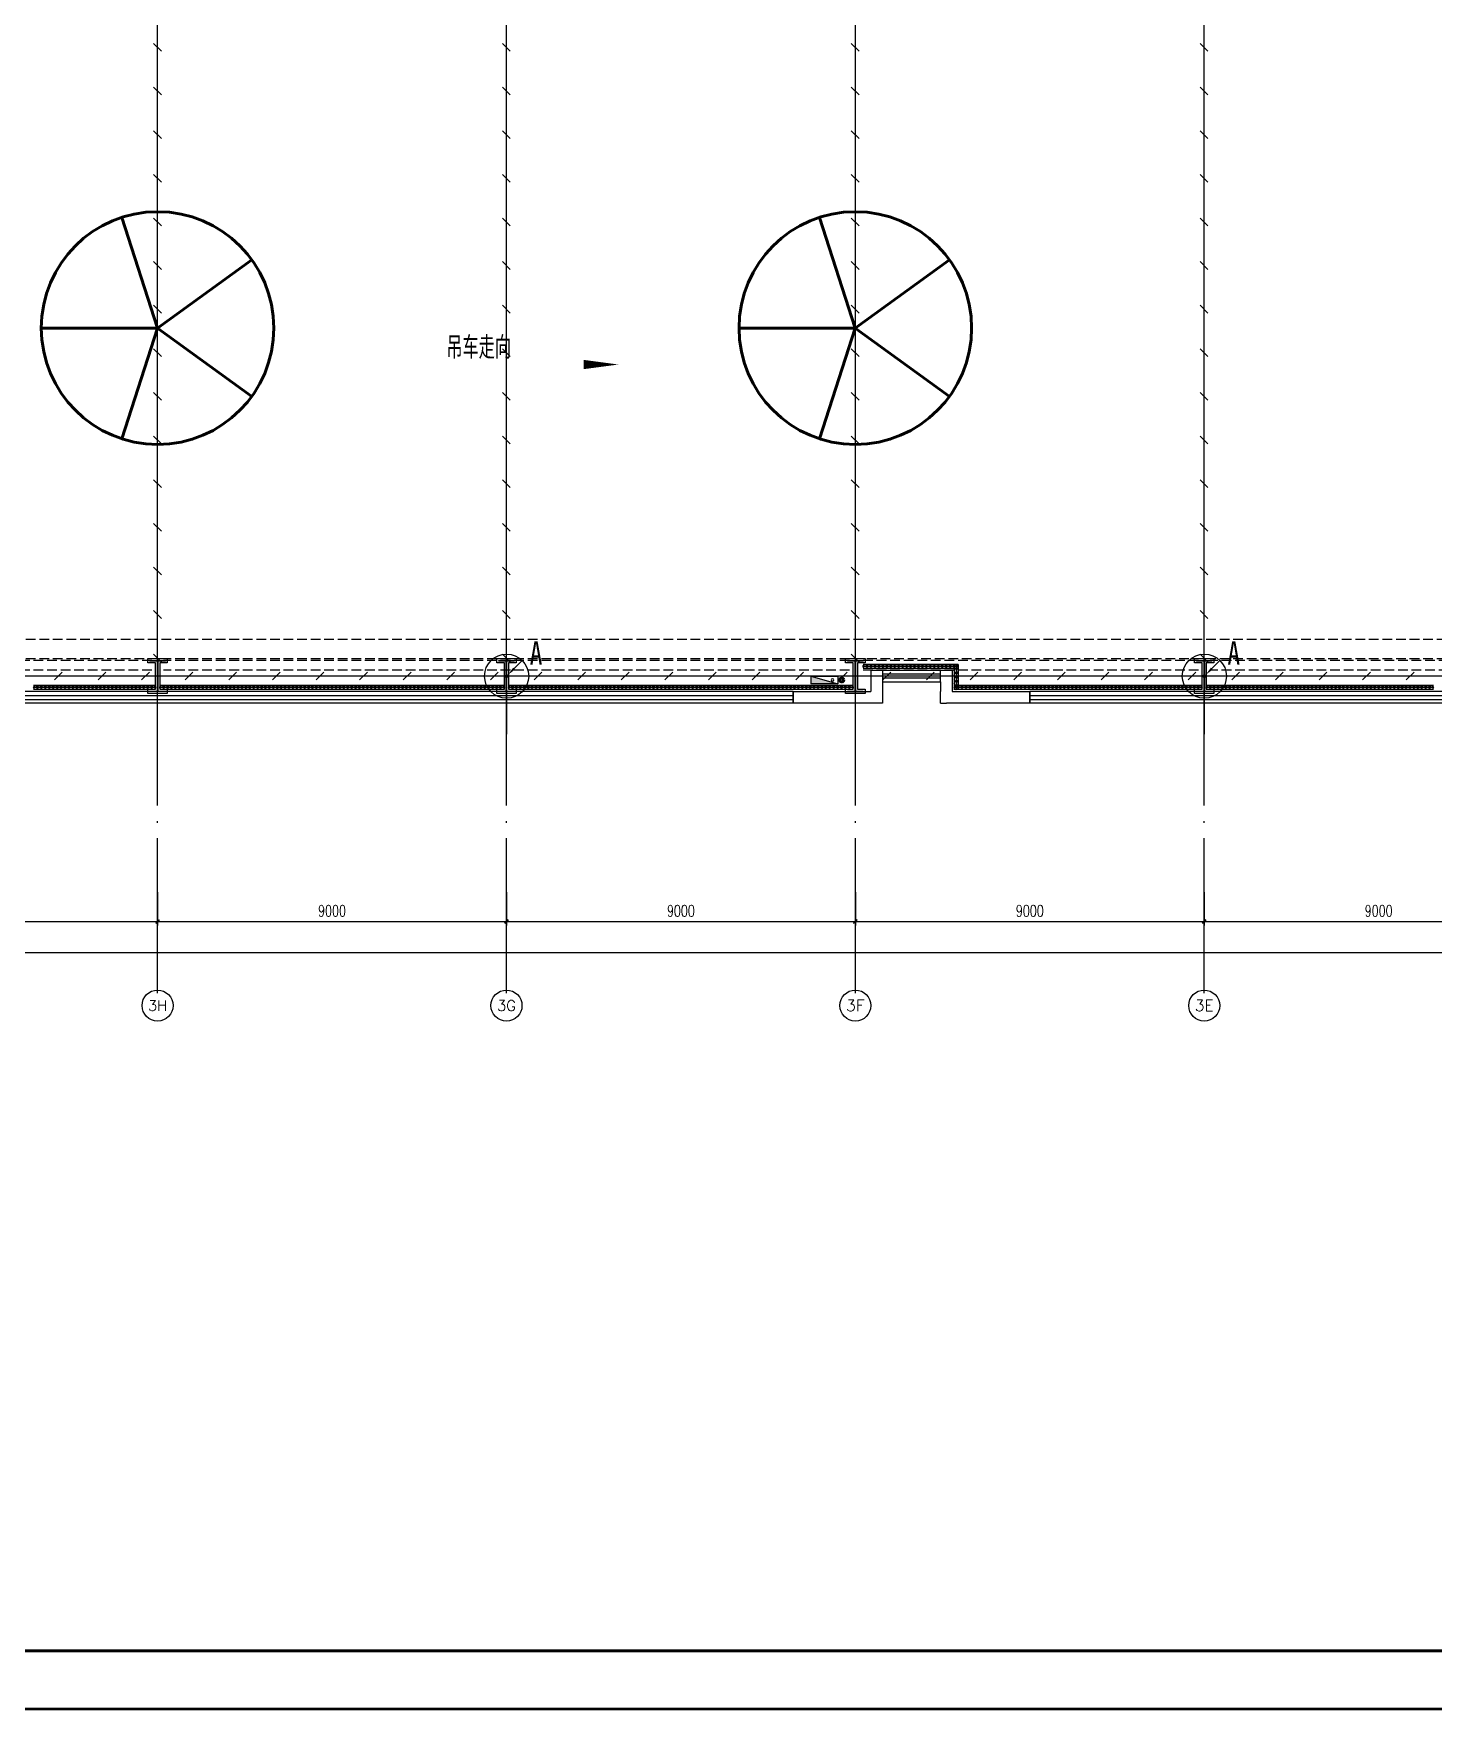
# Model space of a CAD drawing. Extents: x -1396510 to 1250330, y -1892470 to 1623980.
# Drawn here: x -195055 to -158940, y -1673098 to -1629854 of the extents above; entities that cross this region are included whole.
import ezdxf
from ezdxf.enums import TextEntityAlignment as Align

# ---------------------------------------------------------------- set-up
doc = ezdxf.new("R2010")
doc.units = 0
doc.header["$LTSCALE"] = 1000
doc.header["$MEASUREMENT"] = 0
for name, pattern in [('CENTER2', [1.125, 0.75, -0.125, 0.125, -0.125]), ('DASH', [0.35, 0.25, -0.1]), ('DOTE', [2.42, 2, -0.2, 0.02, -0.2])]:
    doc.linetypes.add(name, pattern=pattern)
doc.layers.get('Defpoints').update_dxf_attribs({"color": 210})
for name, color, linetype in [('0-cxFrame', 155, 'Continuous'), ('A-AXIS-D', 1, 'Continuous'), ('A-AXIS-DOTE', 14, 'DOTE'), ('A-HATCH-2', 251, 'Continuous'), ('A-HRAIL', 173, 'Continuous'), ('A-LIN-V', 9, 'Continuous'), ('A-SFCE', 30, 'Continuous'), ('A-WINDOW', 140, 'Continuous'), ('AS-COLN', 6, 'Continuous'), ('AS-WALL', 40, 'Continuous'), ('LWIRE', 4, 'Continuous'), ('SB_ZF消火栓', 10, 'Continuous'), ('SB_ZF消火栓M', 10, 'Continuous'), ('SHTLN', 4, 'Continuous'), ('TEL_TEXT', 7, 'Continuous'), ('WIRE-接地', 4, 'Continuous'), ('WIRE-照明', 1, 'Continuous'), ('建-窗', 4, 'Continuous'), ('建-箭头', 3, 'Continuous')]:
    doc.layers.add(name, color=color, linetype=linetype)
doc.layers.add('0-cxText', color=131, linetype='Continuous', lineweight=25)
doc.layers.add('LG-ZF消防', color=1, linetype='Continuous', lineweight=60)
doc.layers.add('A-云线2', color=3, linetype='Continuous', plot=False)
doc.styles.add('-宋体', font='', dxfattribs={"width": 0.8})
doc.styles.add('_TCH_AXIS', font='COMPLEX', dxfattribs={"bigfont": 'GBCBIG'})
doc.styles.add('_TCH_DIM_T3', font='SIMPLEX', dxfattribs={"width": 0.705882, "bigfont": 'GBCBIG'})
doc.styles.add('A-STANDARD', font='SIMPLEX', dxfattribs={"bigfont": 'GBCBIG'})
doc.styles.add('cx_tuming', font='simhei.ttf')
doc.styles.add('cx_tuqian1', font='')
doc.styles.get("Standard").update_dxf_attribs({"font": 'gbenor.shx', "bigfont": 'gbcbig.shx'})
doc.styles.add('黑体', font='simhei.ttf', dxfattribs={"height": 12})
doc.styles.get('-宋体').set_extended_font_data('SimSun')
doc.styles.get('cx_tuqian1').set_extended_font_data('SimSun')
doc.dimstyles.new('_TCH_ARCH&&100', dxfattribs={"dimtxt": 297.5, "dimasz": 100, "dimexe": 100, "dimexo": 100, "dimgap": 126.25, "dimtad": 1, "dimdec": 0, "dimzin": 0, "dimdsep": 46, "dimtxsty": '_TCH_DIM_T3', "dimblk": 'ARCHTICK', "dimcen": 0.09, "dimclrt": 7, "dimazin": 2, "dimtfac": 1, "dimtdec": 0, "dimtix": 1, "dimtmove": 2, "dimatfit": 3, "dimfxl": 0, "dimtolj": 1, "dimtzin": 0, "dimarcsym": 0})

# ---------------------------------------------------------------- blocks, each defined once
blk = doc.blocks.new('WINDOW2DLIB$DYNSTYLE$00000005')
at = {"color": 0}
for points in [[(-0.5, 0.5), (-0.5, -0.5)], [(-0.5, 0.5), (0.5, 0.5)], [(0.5, -0.5), (0.5, 0.5)], [(0.5, 0.1667), (-0.5, 0.1667)], [(0.5, -0.1667), (-0.5, -0.1667)], [(-0.5, -0.5), (0.5, -0.5)]]:
    blk.add_lwpolyline(points, dxfattribs=at)
blk = doc.blocks.new('42343243')
at = {"layer": 'AS-WALL'}
for p, q in [((-173154, 1223170), (-175454, 1223170)), ((-175454, 1223170), (-175454, 1222870)), ((-173154, 1222620), (-173154, 1223170)), ((-171654, 1223170), (-171504, 1223170)), ((-171654, 1223170), (-171654, 1222870)), ((-169354, 1223170), (-171504, 1223170)), ((-169354, 1222870), (-169354, 1223170)), ((-175454, 1222870), (-173454, 1222870)), ((-173454, 1222320), (-173454, 1222870)), ((-173154, 1222320), (-173154, 1222620)), ((-171654, 1222870), (-171654, 1222870)), ((-171654, 1222620), (-171654, 1222870)), ((-171654, 1222620), (-171654, 1222320)), ((-171354, 1222320), (-171354, 1222870)), ((-171354, 1222870), (-169354, 1222870)), ((-173454, 1222320), (-173154, 1222320)), ((-171654, 1222320), (-171354, 1222320))]:
    blk.add_line(p, q, dxfattribs=at)
at = {"layer": '建-窗', "zscale": 300}
for p, xscale, yscale, rotation in [((-185904, 1223020), -20900, -300, 359.9999999994913), ((-162754, 1223020), -13200, -300, 359.9999999996728), ((-172404, 1222470), -1500, 300, 179.9999999999555)]:
    blk.add_blockref('WINDOW2DLIB$DYNSTYLE$00000005', p, dxfattribs=dict(at, xscale=xscale, yscale=yscale, rotation=rotation))
blk = doc.blocks.new('4324324')
at = {"layer": 'A-HATCH-2', "color": 8, "linetype": 'DASH'}
for p, q in [((-312854, 549870), (-138054, 549870)), ((-312854, 549370), (-138054, 549370))]:
    blk.add_line(p, q, dxfattribs=at)
blk = doc.blocks.new('w4324324')
at = {"layer": 'A-HATCH-2', "color": 0, "lineweight": 60}
for q in [(-1694760, 686605), (-1697614, 684532), (-1691907, 684532), (-1696524, 681178), (-1692997, 681178)]:
    blk.add_line((-1694760, 683605), q, dxfattribs=at)
blk.add_circle((-1694760, 683605), 3000, dxfattribs=at)
blk = doc.blocks.new('342343')
at = {"layer": 'A-LIN-V', "color": 8}
for p in [(1030710, -8444), (1030710, -26444)]:
    blk.add_blockref('w4324324', p, dxfattribs=at)
blk = doc.blocks.new('w42343243')
at = {"layer": 'A-HATCH-2', "color": 8}
blk.add_lwpolyline([(-165104, 621070), (-164604, 621070), (-164604, 620958), (-164800, 620958), (-164800, 620282), (-164604, 620282), (-164604, 620170), (-165104, 620170), (-165104, 620282), (-164908, 620282), (-164908, 620958), (-165104, 620958)], close=True, dxfattribs=at)
at = {"layer": 'AS-COLN', "color": 3}
blk.add_lwpolyline([(-165054, 621020), (-164654, 621020), (-164654, 621008), (-164850, 621008), (-164850, 620232), (-164654, 620232), (-164654, 620220), (-165054, 620220), (-165054, 620232), (-164858, 620232), (-164858, 621008), (-165054, 621008)], close=True, dxfattribs=at)
blk = doc.blocks.new('42343')
at = {"layer": 'A-WINDOW'}
for p in [(-27000, -71700), (-18000, -71700), (-9000, -71700), (0, -71700)]:
    blk.add_blockref('w42343243', p, dxfattribs=at)
blk = doc.blocks.new('A$C5D961328')
at = {"layer": 'SB_ZF消火栓'}
blk.add_hatch(color=256, dxfattribs=at).paths.add_polyline_path([(0, 40), (700, 40), (700, 240)])
for p, q in [((700, 240), (0, 240)), ((0, 240), (0, 40)), ((700, 240), (0, 40)), ((0, 40), (700, 40)), ((700, 240), (700, 40))]:
    blk.add_line(p, q, dxfattribs=at)
at = {"layer": 'SB_ZF消火栓', "color": 1}
blk.add_circle((140, 140), 32.5, dxfattribs=at)
blk = doc.blocks.new('we42342343234')
at = {"layer": 'LG-ZF消防'}
blk.add_circle((-174204, 548820), 50, dxfattribs=at)
at = {"layer": 'SB_ZF消火栓M', "xscale": -1}
blk.add_blockref('A$C5D961328', (-174304, 548680), dxfattribs=at)
blk = doc.blocks.new('_ArchTick')
at = {"color": 0, "linetype": 'ByBlock', "const_width": 0.4}
blk.add_lwpolyline([(-0.5, -0.5), (0.5, 0.5)], dxfattribs=at)
blk = doc.blocks.new('*D5812')
at = {"layer": 'A-AXIS-D', "color": 0, "lineweight": -2, "transparency": 16777216}
for p, q in [((112000, -77370), (112000, -78228)), ((121000, -77370), (121000, -78228)), ((112000, -78128), (121000, -78128))]:
    blk.add_line(p, q, dxfattribs=at)
at = {"layer": 'Defpoints', "color": 0, "transparency": 16777216}
for p in [(112000, -77270), (121000, -77270), (121000, -78128)]:
    blk.add_point(p, dxfattribs=at)
at = {"layer": 'A-AXIS-D', "color": 0, "lineweight": -2, "transparency": 16777216, "xscale": 100, "yscale": 100, "zscale": 100, "rotation": 180}
blk.add_blockref('_ArchTick', (112000, -78128), dxfattribs=at)
at = {"layer": 'A-AXIS-D', "color": 0, "lineweight": -2, "transparency": 16777216, "xscale": 100, "yscale": 100, "zscale": 100}
blk.add_blockref('_ArchTick', (121000, -78128), dxfattribs=at)
at = {"layer": 'A-AXIS-D', "color": 7, "transparency": 16777216, "insert": (116500, -77853), "char_height": 297.5, "attachment_point": 5, "style": '_TCH_DIM_T3'}
blk.add_mtext('\\A1;9000', dxfattribs=at)
blk = doc.blocks.new('*D5813')
at = {"layer": 'A-AXIS-D', "color": 0, "lineweight": -2, "transparency": 16777216}
for p, q in [((121000, -77370), (121000, -78228)), ((130000, -77370), (130000, -78228)), ((121000, -78128), (130000, -78128))]:
    blk.add_line(p, q, dxfattribs=at)
at = {"layer": 'Defpoints', "color": 0, "transparency": 16777216}
for p in [(121000, -77270), (130000, -77270), (130000, -78128)]:
    blk.add_point(p, dxfattribs=at)
at = {"layer": 'A-AXIS-D', "color": 0, "lineweight": -2, "transparency": 16777216, "xscale": 100, "yscale": 100, "zscale": 100, "rotation": 180}
blk.add_blockref('_ArchTick', (121000, -78128), dxfattribs=at)
at = {"layer": 'A-AXIS-D', "color": 0, "lineweight": -2, "transparency": 16777216, "xscale": 100, "yscale": 100, "zscale": 100}
blk.add_blockref('_ArchTick', (130000, -78128), dxfattribs=at)
at = {"layer": 'A-AXIS-D', "color": 7, "transparency": 16777216, "insert": (125500, -77853), "char_height": 297.5, "attachment_point": 5, "style": '_TCH_DIM_T3'}
blk.add_mtext('\\A1;9000', dxfattribs=at)
blk = doc.blocks.new('*D5814')
at = {"layer": 'A-AXIS-D', "color": 0, "lineweight": -2, "transparency": 16777216}
for p, q in [((130000, -77370), (130000, -78228)), ((139000, -77370), (139000, -78228)), ((130000, -78128), (139000, -78128))]:
    blk.add_line(p, q, dxfattribs=at)
at = {"layer": 'Defpoints', "color": 0, "transparency": 16777216}
for p in [(130000, -77270), (139000, -77270), (139000, -78128)]:
    blk.add_point(p, dxfattribs=at)
at = {"layer": 'A-AXIS-D', "color": 0, "lineweight": -2, "transparency": 16777216, "xscale": 100, "yscale": 100, "zscale": 100, "rotation": 180}
blk.add_blockref('_ArchTick', (130000, -78128), dxfattribs=at)
at = {"layer": 'A-AXIS-D', "color": 0, "lineweight": -2, "transparency": 16777216, "xscale": 100, "yscale": 100, "zscale": 100}
blk.add_blockref('_ArchTick', (139000, -78128), dxfattribs=at)
at = {"layer": 'A-AXIS-D', "color": 7, "transparency": 16777216, "insert": (134500, -77853), "char_height": 297.5, "attachment_point": 5, "style": '_TCH_DIM_T3'}
blk.add_mtext('\\A1;9000', dxfattribs=at)
blk = doc.blocks.new('*D5815')
at = {"layer": 'A-AXIS-D', "color": 0, "lineweight": -2, "transparency": 16777216}
for p, q in [((139000, -77370), (139000, -78228)), ((148000, -77370), (148000, -78228)), ((139000, -78128), (148000, -78128))]:
    blk.add_line(p, q, dxfattribs=at)
at = {"layer": 'Defpoints', "color": 0, "transparency": 16777216}
for p in [(139000, -77270), (148000, -77270), (148000, -78128)]:
    blk.add_point(p, dxfattribs=at)
at = {"layer": 'A-AXIS-D', "color": 0, "lineweight": -2, "transparency": 16777216, "xscale": 100, "yscale": 100, "zscale": 100, "rotation": 180}
blk.add_blockref('_ArchTick', (139000, -78128), dxfattribs=at)
at = {"layer": 'A-AXIS-D', "color": 0, "lineweight": -2, "transparency": 16777216, "xscale": 100, "yscale": 100, "zscale": 100}
blk.add_blockref('_ArchTick', (148000, -78128), dxfattribs=at)
at = {"layer": 'A-AXIS-D', "color": 7, "transparency": 16777216, "insert": (143500, -77853), "char_height": 297.5, "attachment_point": 5, "style": '_TCH_DIM_T3'}
blk.add_mtext('\\A1;9000', dxfattribs=at)
blk = doc.blocks.new('*D5816')
at = {"layer": 'A-AXIS-D', "color": 0, "lineweight": -2, "transparency": 16777216}
for p, q in [((148000, -77370), (148000, -78228)), ((157000, -77370), (157000, -78228)), ((148000, -78128), (157000, -78128))]:
    blk.add_line(p, q, dxfattribs=at)
at = {"layer": 'Defpoints', "color": 0, "transparency": 16777216}
for p in [(148000, -77270), (157000, -77270), (157000, -78128)]:
    blk.add_point(p, dxfattribs=at)
at = {"layer": 'A-AXIS-D', "color": 0, "lineweight": -2, "transparency": 16777216, "xscale": 100, "yscale": 100, "zscale": 100, "rotation": 180}
blk.add_blockref('_ArchTick', (148000, -78128), dxfattribs=at)
at = {"layer": 'A-AXIS-D', "color": 0, "lineweight": -2, "transparency": 16777216, "xscale": 100, "yscale": 100, "zscale": 100}
blk.add_blockref('_ArchTick', (157000, -78128), dxfattribs=at)
at = {"layer": 'A-AXIS-D', "color": 7, "transparency": 16777216, "insert": (152500, -77853), "char_height": 297.5, "attachment_point": 5, "style": '_TCH_DIM_T3'}
blk.add_mtext('\\A1;9000', dxfattribs=at)
blk = doc.blocks.new('*D5830')
at = {"layer": 'A-AXIS-D', "color": 0, "lineweight": -2, "transparency": 16777216}
for p, q in [((-900, -77470), (-900, -79028)), ((184800, -77470), (184800, -79028)), ((-900, -78928), (184800, -78928))]:
    blk.add_line(p, q, dxfattribs=at)
at = {"layer": 'Defpoints', "color": 0, "transparency": 16777216}
for p in [(-900, -77370), (184800, -77370), (184800, -78928)]:
    blk.add_point(p, dxfattribs=at)
at = {"layer": 'A-AXIS-D', "color": 0, "lineweight": -2, "transparency": 16777216, "xscale": 100, "yscale": 100, "zscale": 100, "rotation": 180}
blk.add_blockref('_ArchTick', (-900, -78928), dxfattribs=at)
at = {"layer": 'A-AXIS-D', "color": 0, "lineweight": -2, "transparency": 16777216, "xscale": 100, "yscale": 100, "zscale": 100}
blk.add_blockref('_ArchTick', (184800, -78928), dxfattribs=at)
at = {"layer": 'A-AXIS-D', "color": 7, "transparency": 16777216, "insert": (91950, -78653), "char_height": 297.5, "attachment_point": 5, "style": '_TCH_DIM_T3'}
blk.add_mtext('\\A1;185700', dxfattribs=at)
blk = doc.blocks.new('99平面图例外参$0$$LinePat$圆环')
for points in [[(0, 150), (300, 150)], [(0, 0), (300, 0)], [(0, -150), (300, -150)]]:
    blk.add_lwpolyline(points)
at = {"color": 0}
blk.add_circle((150, 0), 150, dxfattribs=at)
blk = doc.blocks.new('$TelecSys$00000008')
blk.add_line((0.4, 0.4), (-0.4, -0.4))
blk = doc.blocks.new('$TelecSys$00000078')
for p, q in [((0.1, 0.1), (0.1, 0.1)), ((1.15, 1.15), (0.55, 0.55)), ((-0.1, -0.1), (-0.1, -0.1))]:
    blk.add_line(p, q)
at = {"const_width": 0.142}
blk.add_lwpolyline([(-0.07, 0, 1), (0.07, 0, 1)], format="xyb", close=True, dxfattribs=at)
blk.add_solid([(0.62, 0.48), (0.48, 0.62), (0.1, 0.1)])
at = {"width": 0.8, "flags": 9}
blk.add_attdef('A', (0, 0), '', height=0.00002, dxfattribs=at)
blk = doc.blocks.new('TK22.A0+2 L(Dragon)')
at = {"layer": '0-cxFrame', "color": 7, "const_width": 0.5}
blk.add_lwpolyline([(0, 0), (-1783, 0), (-1783, 841), (0, 841)], close=True, dxfattribs=at)
at = {"layer": '0-cxFrame', "const_width": 0.5}
blk.add_lwpolyline([(-80, 10), (-1763, 10), (-1763, 831), (-80, 831)], close=True, dxfattribs=at)
at = {"style": '黑体', "flags": 4}
blk.add_attdef('图幅', text='', height=3.3, dxfattribs=at).set_placement((-40, 3), align=Align.RIGHT)
at = {"layer": '0-cxText', "flags": 4}
for tag, height, style, p in [('建设单位', 3.5, 'cx_tuming', (-45, 240)), ('项目名称', 3.5, 'cx_tuming', (-45, 210)), ('子项名称', 3.5, 'cx_tuming', (-45, 180)), ('工程编号', 3.3, 'cx_tuqian1', (-35, 165)), ('图名1', 3.5, 'cx_tuming', (-45, 87)), ('图名2', 3.5, 'cx_tuming', (-45, 79)), ('图名3', 3.5, 'cx_tuming', (-45, 71)), ('出图日期', 3.3, 'cx_tuqian1', (-39, 60)), ('专业', 3.3, 'cx_tuqian1', (-55, 52)), ('图号', 3.3, 'cx_tuqian1', (-55, 44)), ('版次', 3.3, 'cx_tuqian1', (-20, 44))]:
    blk.add_attdef(tag, text='', height=height, dxfattribs=dict(at, style=style)).set_placement(p, align=Align.MIDDLE)
at = {"layer": 'Defpoints', "color": 6, "flags": 4}
for tag, height, style, p in [('tufu', 3.3, '黑体', (-12, 12)), ('dwfname', 4, 'cx_tuqian1', (-80, 3))]:
    blk.add_attdef(tag, text='', height=height, dxfattribs=dict(at, style=style)).set_placement(p, align=Align.RIGHT)
blk = doc.blocks.new('世赫3#厂房一层0821')
at = {"layer": 'A-AXIS-D'}
for centre in [(121000, -80296), (130000, -80296), (139000, -80296), (148000, -80296)]:
    blk.add_circle(centre, 400, dxfattribs=at)
at = {"layer": 'A-AXIS-DOTE', "color": 8, "ltscale": 2}
for p, q in [((121000, -79980), (121000, 5514)), ((130000, -79980), (130000, 5514)), ((139000, -79980), (139000, 5514)), ((148000, -79980), (148000, 5514)), ((190814.2, -71800), (-5155.8, -71800))]:
    blk.add_line(p, q, dxfattribs=at)
at = {"layer": 'A-SFCE', "color": 2, "linetype": 'DASH'}
for p, q in [((120850, -71400), (112150, -71400)), ((120850, -71650), (112150, -71650)), ((147850, -71400), (139150, -71400)), ((147850, -71650), (139150, -71650))]:
    blk.add_line(p, q, dxfattribs=at)
at = {"layer": 'A-SFCE', "linetype": 'DASH'}
for p, q in [((138850, -71400), (121150, -71400)), ((138850, -71650), (121150, -71650)), ((165850, -71400), (148150, -71400)), ((165850, -71650), (148150, -71650))]:
    blk.add_line(p, q, dxfattribs=at)
at = {"layer": '建-箭头', "color": 8}
blk.add_lwpolyline([(125987.8, -63765, 0, 0, 0), (132887.8, -63765, 0, 240, 0), (131987.8, -63765, 0, 0, 0)], format="xyseb", dxfattribs=at)
at = {"layer": 'A-HRAIL', "yscale": 0.3333333333111111, "zscale": 0.3333333333111111}
for p, xscale, rotation in [((139302.1, -71549.9), 0.3402776645396762, 180), ((139404.2, -71549.9), 0.3402776645396762, 180), ((139506.3, -71549.9), 0.3402776645396762, 180), ((139608.3, -71549.9), 0.3402776645396762, 180), ((139710.4, -71549.9), 0.3402776645396762, 180), ((139812.5, -71549.9), 0.3402776645396762, 180), ((139914.6, -71549.9), 0.3402776645396762, 180), ((140016.7, -71549.9), 0.3402776645396762, 180), ((140118.8, -71549.9), 0.3402776645396762, 180), ((140220.8, -71549.9), 0.3402776645396762, 180), ((140322.9, -71549.9), 0.3402776645396762, 180), ((140425, -71549.9), 0.3402776645396762, 180), ((140527.1, -71549.9), 0.3402776645396762, 180), ((140629.2, -71549.9), 0.3402776645396762, 180), ((140731.3, -71549.9), 0.3402776645396762, 180), ((140833.3, -71549.9), 0.3402776645396762, 180), ((140935.4, -71549.9), 0.3402776645396762, 180), ((141037.5, -71549.9), 0.3402776645396762, 180), ((141139.6, -71549.9), 0.3402776645396762, 180), ((141241.7, -71549.9), 0.3402776645396762, 180), ((141343.8, -71549.9), 0.3402776645396762, 180), ((141445.8, -71549.9), 0.3402776645396762, 180), ((141547.9, -71549.9), 0.3402776645396762, 180), ((141650, -71549.9), 0.3402776645396762, 180), ((141600, -71499.9), 0.3611111226889233, 270), ((141600, -71608.3), 0.3611111226889233, 270), ((141600, -71716.6), 0.3611111226889233, 270), ((117900.3, -72093.9), 0.3384127419249668, 180.0000000002033), ((118001.8, -72093.9), 0.3384127419249668, 180.0000000002033), ((118103.3, -72093.9), 0.3384127419249668, 180.0000000002033), ((118204.9, -72093.9), 0.3384127419249668, 180.0000000002033), ((118306.4, -72093.9), 0.3384127419249668, 180.0000000002033), ((118407.9, -72093.9), 0.3384127419249668, 180.0000000002033), ((118509.4, -72093.9), 0.3384127419249668, 180.0000000002033), ((118611, -72093.9), 0.3384127419249668, 180.0000000002033), ((118712.5, -72093.9), 0.3384127419249668, 180.0000000002033), ((118814, -72093.9), 0.3384127419249668, 180.0000000002033), ((118915.5, -72093.9), 0.3384127419249668, 180.0000000002033), ((119017, -72093.9), 0.3384127419249668, 180.0000000002033), ((119118.6, -72093.9), 0.3384127419249668, 180.0000000002033), ((119220.1, -72093.9), 0.3384127419249668, 180.0000000002033), ((119321.6, -72093.9), 0.3384127419249668, 180.0000000002033), ((119423.1, -72093.9), 0.3384127419249668, 180.0000000002033), ((119524.7, -72093.9), 0.3384127419249668, 180.0000000002033), ((119626.2, -72093.9), 0.3384127419249668, 180.0000000002033), ((119727.7, -72093.9), 0.3384127419249668, 180.0000000002033), ((119829.2, -72093.9), 0.3384127419249668, 180.0000000002033), ((119930.8, -72093.9), 0.3384127419249668, 180.0000000002033), ((120032.3, -72093.9), 0.3384127419249668, 180.0000000002033), ((120133.8, -72093.9), 0.3384127419249668, 180.0000000002033), ((120235.3, -72093.9), 0.3384127419249668, 180.0000000002033), ((120336.9, -72093.9), 0.3384127419249668, 180.0000000002033), ((120438.4, -72093.9), 0.3384127419249668, 180.0000000002033), ((120539.9, -72093.9), 0.3384127419249668, 180.0000000002033), ((120641.4, -72093.9), 0.3384127419249668, 180.0000000002033), ((120743, -72093.9), 0.3384127419249668, 180.0000000002033), ((120844.5, -72093.9), 0.3384127419249668, 180.0000000002033), ((120946, -72093.9), 0.3384127419249668, 180.0000000002033), ((121155, -72093.9), 0.336818181795725, 180.0000000002033), ((121256.1, -72093.9), 0.336818181795725, 180.0000000002033), ((121357.1, -72093.9), 0.336818181795725, 180.0000000002033), ((121458.2, -72093.9), 0.336818181795725, 180.0000000002033), ((121559.2, -72093.9), 0.336818181795725, 180.0000000002033), ((121660.3, -72093.9), 0.336818181795725, 180.0000000002033), ((121761.3, -72093.9), 0.336818181795725, 180.0000000002033), ((121862.4, -72093.9), 0.336818181795725, 180.0000000002033), ((121963.4, -72093.9), 0.336818181795725, 180.0000000002033), ((122064.5, -72093.9), 0.336818181795725, 180.0000000002033), ((122165.5, -72093.9), 0.336818181795725, 180.0000000002033), ((122266.5, -72093.9), 0.336818181795725, 180.0000000002033), ((122367.6, -72093.9), 0.336818181795725, 180.0000000002033), ((122468.6, -72093.9), 0.336818181795725, 180.0000000002033), ((122569.7, -72093.9), 0.336818181795725, 180.0000000002033), ((122670.7, -72093.9), 0.336818181795725, 180.0000000002033), ((122771.8, -72093.9), 0.336818181795725, 180.0000000002033), ((122872.8, -72093.9), 0.336818181795725, 180.0000000002033), ((122973.9, -72093.9), 0.336818181795725, 180.0000000002033), ((123074.9, -72093.9), 0.336818181795725, 180.0000000002033), ((123176, -72093.9), 0.336818181795725, 180.0000000002033), ((123277, -72093.9), 0.336818181795725, 180.0000000002033), ((123378, -72093.9), 0.336818181795725, 180.0000000002033), ((123479.1, -72093.9), 0.336818181795725, 180.0000000002033), ((123580.1, -72093.9), 0.336818181795725, 180.0000000002033), ((123681.2, -72093.9), 0.336818181795725, 180.0000000002033), ((123782.2, -72093.9), 0.336818181795725, 180.0000000002033), ((123883.3, -72093.9), 0.336818181795725, 180.0000000002033), ((123984.3, -72093.9), 0.336818181795725, 180.0000000002033), ((124085.4, -72093.9), 0.336818181795725, 180.0000000002033), ((124186.4, -72093.9), 0.336818181795725, 180.0000000002033), ((124287.5, -72093.9), 0.336818181795725, 180.0000000002033), ((124388.5, -72093.9), 0.336818181795725, 180.0000000002033), ((124489.5, -72093.9), 0.336818181795725, 180.0000000002033), ((124590.6, -72093.9), 0.336818181795725, 180.0000000002033), ((124691.6, -72093.9), 0.336818181795725, 180.0000000002033), ((124792.7, -72093.9), 0.336818181795725, 180.0000000002033), ((124893.7, -72093.9), 0.336818181795725, 180.0000000002033), ((124994.8, -72093.9), 0.336818181795725, 180.0000000002033), ((125095.8, -72093.9), 0.336818181795725, 180.0000000002033), ((125196.9, -72093.9), 0.336818181795725, 180.0000000002033), ((125297.9, -72093.9), 0.336818181795725, 180.0000000002033), ((125399, -72093.9), 0.336818181795725, 180.0000000002033), ((125500, -72093.9), 0.336818181795725, 180.0000000002033), ((125601, -72093.9), 0.336818181795725, 180.0000000002033), ((125702.1, -72093.9), 0.336818181795725, 180.0000000002033), ((125803.1, -72093.9), 0.336818181795725, 180.0000000002033), ((125904.2, -72093.9), 0.336818181795725, 180.0000000002033), ((126005.2, -72093.9), 0.336818181795725, 180.0000000002033), ((126106.3, -72093.9), 0.336818181795725, 180.0000000002033), ((126207.3, -72093.9), 0.336818181795725, 180.0000000002033), ((126308.4, -72093.9), 0.336818181795725, 180.0000000002033), ((126409.4, -72093.9), 0.336818181795725, 180.0000000002033), ((126510.5, -72093.9), 0.336818181795725, 180.0000000002033), ((126611.5, -72093.9), 0.336818181795725, 180.0000000002033), ((126712.5, -72093.9), 0.336818181795725, 180.0000000002033), ((126813.6, -72093.9), 0.336818181795725, 180.0000000002033), ((126914.6, -72093.9), 0.336818181795725, 180.0000000002033), ((127015.7, -72093.9), 0.336818181795725, 180.0000000002033), ((127116.7, -72093.9), 0.336818181795725, 180.0000000002033), ((127217.8, -72093.9), 0.336818181795725, 180.0000000002033), ((127318.8, -72093.9), 0.336818181795725, 180.0000000002033), ((127419.9, -72093.9), 0.336818181795725, 180.0000000002033), ((127520.9, -72093.9), 0.336818181795725, 180.0000000002033), ((127622, -72093.9), 0.336818181795725, 180.0000000002033), ((127723, -72093.9), 0.336818181795725, 180.0000000002033), ((127824, -72093.9), 0.336818181795725, 180.0000000002033), ((127925.1, -72093.9), 0.336818181795725, 180.0000000002033), ((128026.1, -72093.9), 0.336818181795725, 180.0000000002033), ((128127.2, -72093.9), 0.336818181795725, 180.0000000002033), ((128228.2, -72093.9), 0.336818181795725, 180.0000000002033), ((128329.3, -72093.9), 0.336818181795725, 180.0000000002033), ((128430.3, -72093.9), 0.336818181795725, 180.0000000002033), ((128531.4, -72093.9), 0.336818181795725, 180.0000000002033), ((128632.4, -72093.9), 0.336818181795725, 180.0000000002033), ((128733.5, -72093.9), 0.336818181795725, 180.0000000002033), ((128834.5, -72093.9), 0.336818181795725, 180.0000000002033), ((128935.5, -72093.9), 0.336818181795725, 180.0000000002033), ((129036.6, -72093.9), 0.336818181795725, 180.0000000002033), ((129137.6, -72093.9), 0.336818181795725, 180.0000000002033), ((129238.7, -72093.9), 0.336818181795725, 180.0000000002033), ((129339.7, -72093.9), 0.336818181795725, 180.0000000002033), ((129440.8, -72093.9), 0.336818181795725, 180.0000000002033), ((129541.8, -72093.9), 0.336818181795725, 180.0000000002033), ((129642.9, -72093.9), 0.336818181795725, 180.0000000002033), ((129743.9, -72093.9), 0.336818181795725, 180.0000000002033), ((129845, -72093.9), 0.336818181795725, 180.0000000002033), ((129946, -72093.9), 0.336818181795725, 180.0000000002033), ((130155, -72093.9), 0.3368181817957273, 180.0000000002033), ((130256.1, -72093.9), 0.3368181817957273, 180.0000000002033), ((130357.1, -72093.9), 0.3368181817957273, 180.0000000002033), ((130458.2, -72093.9), 0.3368181817957273, 180.0000000002033), ((130559.2, -72093.9), 0.3368181817957273, 180.0000000002033), ((130660.3, -72093.9), 0.3368181817957273, 180.0000000002033), ((130761.3, -72093.9), 0.3368181817957273, 180.0000000002033), ((130862.4, -72093.9), 0.3368181817957273, 180.0000000002033), ((130963.4, -72093.9), 0.3368181817957273, 180.0000000002033), ((131064.5, -72093.9), 0.3368181817957273, 180.0000000002033), ((131165.5, -72093.9), 0.3368181817957273, 180.0000000002033), ((131266.5, -72093.9), 0.3368181817957273, 180.0000000002033), ((131367.6, -72093.9), 0.3368181817957273, 180.0000000002033), ((131468.6, -72093.9), 0.3368181817957273, 180.0000000002033), ((131569.7, -72093.9), 0.3368181817957273, 180.0000000002033), ((131670.7, -72093.9), 0.3368181817957273, 180.0000000002033), ((131771.8, -72093.9), 0.3368181817957273, 180.0000000002033), ((131872.8, -72093.9), 0.3368181817957273, 180.0000000002033), ((131973.9, -72093.9), 0.3368181817957273, 180.0000000002033), ((132074.9, -72093.9), 0.3368181817957273, 180.0000000002033), ((132176, -72093.9), 0.3368181817957273, 180.0000000002033), ((132277, -72093.9), 0.3368181817957273, 180.0000000002033), ((132378, -72093.9), 0.3368181817957273, 180.0000000002033), ((132479.1, -72093.9), 0.3368181817957273, 180.0000000002033), ((132580.1, -72093.9), 0.3368181817957273, 180.0000000002033), ((132681.2, -72093.9), 0.3368181817957273, 180.0000000002033), ((132782.2, -72093.9), 0.3368181817957273, 180.0000000002033), ((132883.3, -72093.9), 0.3368181817957273, 180.0000000002033), ((132984.3, -72093.9), 0.3368181817957273, 180.0000000002033), ((133085.4, -72093.9), 0.3368181817957273, 180.0000000002033), ((133186.4, -72093.9), 0.3368181817957273, 180.0000000002033), ((133287.5, -72093.9), 0.3368181817957273, 180.0000000002033), ((133388.5, -72093.9), 0.3368181817957273, 180.0000000002033), ((133489.5, -72093.9), 0.3368181817957273, 180.0000000002033), ((133590.6, -72093.9), 0.3368181817957273, 180.0000000002033), ((133691.6, -72093.9), 0.3368181817957273, 180.0000000002033), ((133792.7, -72093.9), 0.3368181817957273, 180.0000000002033), ((133893.7, -72093.9), 0.3368181817957273, 180.0000000002033), ((133994.8, -72093.9), 0.3368181817957273, 180.0000000002033), ((134095.8, -72093.9), 0.3368181817957273, 180.0000000002033), ((134196.9, -72093.9), 0.3368181817957273, 180.0000000002033), ((134297.9, -72093.9), 0.3368181817957273, 180.0000000002033), ((134399, -72093.9), 0.3368181817957273, 180.0000000002033), ((134500, -72093.9), 0.3368181817957273, 180.0000000002033), ((134601, -72093.9), 0.3368181817957273, 180.0000000002033), ((134702.1, -72093.9), 0.3368181817957273, 180.0000000002033), ((134803.1, -72093.9), 0.3368181817957273, 180.0000000002033), ((134904.2, -72093.9), 0.3368181817957273, 180.0000000002033), ((135005.2, -72093.9), 0.3368181817957273, 180.0000000002033), ((135106.3, -72093.9), 0.3368181817957273, 180.0000000002033), ((135207.3, -72093.9), 0.3368181817957273, 180.0000000002033), ((135308.4, -72093.9), 0.3368181817957273, 180.0000000002033), ((135409.4, -72093.9), 0.3368181817957273, 180.0000000002033), ((135510.5, -72093.9), 0.3368181817957273, 180.0000000002033), ((135611.5, -72093.9), 0.3368181817957273, 180.0000000002033), ((135712.5, -72093.9), 0.3368181817957273, 180.0000000002033), ((135813.6, -72093.9), 0.3368181817957273, 180.0000000002033), ((135914.6, -72093.9), 0.3368181817957273, 180.0000000002033), ((136015.7, -72093.9), 0.3368181817957273, 180.0000000002033), ((136116.7, -72093.9), 0.3368181817957273, 180.0000000002033), ((136217.8, -72093.9), 0.3368181817957273, 180.0000000002033), ((136318.8, -72093.9), 0.3368181817957273, 180.0000000002033), ((136419.9, -72093.9), 0.3368181817957273, 180.0000000002033), ((136520.9, -72093.9), 0.3368181817957273, 180.0000000002033), ((136622, -72093.9), 0.3368181817957273, 180.0000000002033), ((136723, -72093.9), 0.3368181817957273, 180.0000000002033), ((136824, -72093.9), 0.3368181817957273, 180.0000000002033), ((136925.1, -72093.9), 0.3368181817957273, 180.0000000002033), ((137026.1, -72093.9), 0.3368181817957273, 180.0000000002033), ((137127.2, -72093.9), 0.3368181817957273, 180.0000000002033), ((137228.2, -72093.9), 0.3368181817957273, 180.0000000002033), ((137329.3, -72093.9), 0.3368181817957273, 180.0000000002033), ((137430.3, -72093.9), 0.3368181817957273, 180.0000000002033), ((137531.4, -72093.9), 0.3368181817957273, 180.0000000002033), ((137632.4, -72093.9), 0.3368181817957273, 180.0000000002033), ((137733.5, -72093.9), 0.3368181817957273, 180.0000000002033), ((137834.5, -72093.9), 0.3368181817957273, 180.0000000002033), ((137935.5, -72093.9), 0.3368181817957273, 180.0000000002033), ((138036.6, -72093.9), 0.3368181817957273, 180.0000000002033), ((138137.6, -72093.9), 0.3368181817957273, 180.0000000002033), ((138238.7, -72093.9), 0.3368181817957273, 180.0000000002033), ((138339.7, -72093.9), 0.3368181817957273, 180.0000000002033), ((138440.8, -72093.9), 0.3368181817957273, 180.0000000002033), ((138541.8, -72093.9), 0.3368181817957273, 180.0000000002033), ((138642.9, -72093.9), 0.3368181817957273, 180.0000000002033), ((138743.9, -72093.9), 0.3368181817957273, 180.0000000002033), ((138845, -72093.9), 0.3368181817957273, 180.0000000002033), ((138946, -72093.9), 0.3368181817957273, 180.0000000002033), ((141600, -71824.9), 0.3611111226889233, 270), ((141600, -71933.3), 0.3611111226889233, 270), ((141600, -72041.6), 0.3611111226889233, 270), ((141651.5, -72093.9), 0.3384127415271159, 180.0000000002033), ((141753, -72093.9), 0.3384127415271159, 180.0000000002033), ((141854.6, -72093.9), 0.3384127415271159, 180.0000000002033), ((141956.1, -72093.9), 0.3384127415271159, 180.0000000002033), ((142057.6, -72093.9), 0.3384127415271159, 180.0000000002033), ((142159.1, -72093.9), 0.3384127415271159, 180.0000000002033), ((142260.7, -72093.9), 0.3384127415271159, 180.0000000002033), ((142362.2, -72093.9), 0.3384127415271159, 180.0000000002033), ((142463.7, -72093.9), 0.3384127415271159, 180.0000000002033), ((142565.2, -72093.9), 0.3384127415271159, 180.0000000002033), ((142666.8, -72093.9), 0.3384127415271159, 180.0000000002033), ((142768.3, -72093.9), 0.3384127415271159, 180.0000000002033), ((142869.8, -72093.9), 0.3384127415271159, 180.0000000002033), ((142971.3, -72093.9), 0.3384127415271159, 180.0000000002033), ((143072.9, -72093.9), 0.3384127415271159, 180.0000000002033), ((143174.4, -72093.9), 0.3384127415271159, 180.0000000002033), ((143275.9, -72093.9), 0.3384127415271159, 180.0000000002033), ((143377.4, -72093.9), 0.3384127415271159, 180.0000000002033), ((143479, -72093.9), 0.3384127415271159, 180.0000000002033), ((143580.5, -72093.9), 0.3384127415271159, 180.0000000002033), ((143682, -72093.9), 0.3384127415271159, 180.0000000002033), ((143783.5, -72093.9), 0.3384127415271159, 180.0000000002033), ((143885, -72093.9), 0.3384127415271159, 180.0000000002033), ((143986.6, -72093.9), 0.3384127415271159, 180.0000000002033), ((144088.1, -72093.9), 0.3384127415271159, 180.0000000002033), ((144189.6, -72093.9), 0.3384127415271159, 180.0000000002033), ((144291.1, -72093.9), 0.3384127415271159, 180.0000000002033), ((144392.7, -72093.9), 0.3384127415271159, 180.0000000002033), ((144494.2, -72093.9), 0.3384127415271159, 180.0000000002033), ((144595.7, -72093.9), 0.3384127415271159, 180.0000000002033), ((144697.2, -72093.9), 0.3384127415271159, 180.0000000002033), ((144798.8, -72093.9), 0.3384127415271159, 180.0000000002033), ((144900.3, -72093.9), 0.3384127415271159, 180.0000000002033), ((145001.8, -72093.9), 0.3384127415271159, 180.0000000002033), ((145103.3, -72093.9), 0.3384127415271159, 180.0000000002033), ((145204.9, -72093.9), 0.3384127415271159, 180.0000000002033), ((145306.4, -72093.9), 0.3384127415271159, 180.0000000002033), ((145407.9, -72093.9), 0.3384127415271159, 180.0000000002033), ((145509.4, -72093.9), 0.3384127415271159, 180.0000000002033), ((145611, -72093.9), 0.3384127415271159, 180.0000000002033), ((145712.5, -72093.9), 0.3384127415271159, 180.0000000002033), ((145814, -72093.9), 0.3384127415271159, 180.0000000002033), ((145915.5, -72093.9), 0.3384127415271159, 180.0000000002033), ((146017, -72093.9), 0.3384127415271159, 180.0000000002033), ((146118.6, -72093.9), 0.3384127415271159, 180.0000000002033), ((146220.1, -72093.9), 0.3384127415271159, 180.0000000002033), ((146321.6, -72093.9), 0.3384127415271159, 180.0000000002033), ((146423.1, -72093.9), 0.3384127415271159, 180.0000000002033), ((146524.7, -72093.9), 0.3384127415271159, 180.0000000002033), ((146626.2, -72093.9), 0.3384127415271159, 180.0000000002033), ((146727.7, -72093.9), 0.3384127415271159, 180.0000000002033), ((146829.2, -72093.9), 0.3384127415271159, 180.0000000002033), ((146930.8, -72093.9), 0.3384127415271159, 180.0000000002033), ((147032.3, -72093.9), 0.3384127415271159, 180.0000000002033), ((147133.8, -72093.9), 0.3384127415271159, 180.0000000002033), ((147235.3, -72093.9), 0.3384127415271159, 180.0000000002033), ((147336.9, -72093.9), 0.3384127415271159, 180.0000000002033), ((147438.4, -72093.9), 0.3384127415271159, 180.0000000002033), ((147539.9, -72093.9), 0.3384127415271159, 180.0000000002033), ((147641.4, -72093.9), 0.3384127415271159, 180.0000000002033), ((147743, -72093.9), 0.3384127415271159, 180.0000000002033), ((147844.5, -72093.9), 0.3384127415271159, 180.0000000002033), ((147946, -72093.9), 0.3384127415271159, 180.0000000002033), ((148155, -72093.9), 0.3368181817957239, 180.0000000002033), ((148256.1, -72093.9), 0.3368181817957239, 180.0000000002033), ((148357.1, -72093.9), 0.3368181817957239, 180.0000000002033), ((148458.2, -72093.9), 0.3368181817957239, 180.0000000002033), ((148559.2, -72093.9), 0.3368181817957239, 180.0000000002033), ((148660.3, -72093.9), 0.3368181817957239, 180.0000000002033), ((148761.3, -72093.9), 0.3368181817957239, 180.0000000002033), ((148862.4, -72093.9), 0.3368181817957239, 180.0000000002033), ((148963.4, -72093.9), 0.3368181817957239, 180.0000000002033), ((149064.5, -72093.9), 0.3368181817957239, 180.0000000002033), ((149165.5, -72093.9), 0.3368181817957239, 180.0000000002033), ((149266.5, -72093.9), 0.3368181817957239, 180.0000000002033), ((149367.6, -72093.9), 0.3368181817957239, 180.0000000002033), ((149468.6, -72093.9), 0.3368181817957239, 180.0000000002033), ((149569.7, -72093.9), 0.3368181817957239, 180.0000000002033), ((149670.7, -72093.9), 0.3368181817957239, 180.0000000002033), ((149771.8, -72093.9), 0.3368181817957239, 180.0000000002033), ((149872.8, -72093.9), 0.3368181817957239, 180.0000000002033), ((149973.9, -72093.9), 0.3368181817957239, 180.0000000002033), ((150074.9, -72093.9), 0.3368181817957239, 180.0000000002033), ((150176, -72093.9), 0.3368181817957239, 180.0000000002033), ((150277, -72093.9), 0.3368181817957239, 180.0000000002033), ((150378, -72093.9), 0.3368181817957239, 180.0000000002033), ((150479.1, -72093.9), 0.3368181817957239, 180.0000000002033), ((150580.1, -72093.9), 0.3368181817957239, 180.0000000002033), ((150681.2, -72093.9), 0.3368181817957239, 180.0000000002033), ((150782.2, -72093.9), 0.3368181817957239, 180.0000000002033), ((150883.3, -72093.9), 0.3368181817957239, 180.0000000002033), ((150984.3, -72093.9), 0.3368181817957239, 180.0000000002033), ((151085.4, -72093.9), 0.3368181817957239, 180.0000000002033), ((151186.4, -72093.9), 0.3368181817957239, 180.0000000002033), ((151287.5, -72093.9), 0.3368181817957239, 180.0000000002033), ((151388.5, -72093.9), 0.3368181817957239, 180.0000000002033), ((151489.5, -72093.9), 0.3368181817957239, 180.0000000002033), ((151590.6, -72093.9), 0.3368181817957239, 180.0000000002033), ((151691.6, -72093.9), 0.3368181817957239, 180.0000000002033), ((151792.7, -72093.9), 0.3368181817957239, 180.0000000002033), ((151893.7, -72093.9), 0.3368181817957239, 180.0000000002033), ((151994.8, -72093.9), 0.3368181817957239, 180.0000000002033), ((152095.8, -72093.9), 0.3368181817957239, 180.0000000002033), ((152196.9, -72093.9), 0.3368181817957239, 180.0000000002033), ((152297.9, -72093.9), 0.3368181817957239, 180.0000000002033), ((152399, -72093.9), 0.3368181817957239, 180.0000000002033), ((152500, -72093.9), 0.3368181817957239, 180.0000000002033), ((152601, -72093.9), 0.3368181817957239, 180.0000000002033), ((152702.1, -72093.9), 0.3368181817957239, 180.0000000002033), ((152803.1, -72093.9), 0.3368181817957239, 180.0000000002033), ((152904.2, -72093.9), 0.3368181817957239, 180.0000000002033), ((153005.2, -72093.9), 0.3368181817957239, 180.0000000002033), ((153106.3, -72093.9), 0.3368181817957239, 180.0000000002033), ((153207.3, -72093.9), 0.3368181817957239, 180.0000000002033), ((153308.4, -72093.9), 0.3368181817957239, 180.0000000002033), ((153409.4, -72093.9), 0.3368181817957239, 180.0000000002033), ((153510.5, -72093.9), 0.3368181817957239, 180.0000000002033), ((153611.5, -72093.9), 0.3368181817957239, 180.0000000002033), ((153712.5, -72093.9), 0.3368181817957239, 180.0000000002033), ((153813.6, -72093.9), 0.3368181817957239, 180.0000000002033), ((153914.6, -72093.9), 0.3368181817957239, 180.0000000002033)]:
    blk.add_blockref('99平面图例外参$0$$LinePat$圆环', p, dxfattribs=dict(at, xscale=xscale, rotation=rotation))
at = {"layer": 'A-LIN-V', "color": 8, "rotation": 90}
blk.add_blockref('342343', (796160.7, 601225), dxfattribs=at)
at = {"layer": 'A-WINDOW'}
for name in ['42343', '4324324']:
    blk.add_blockref(name, (312854.2, -620720), dxfattribs=at)
at = {"layer": 'A-WINDOW', "xscale": -1, "rotation": 180}
blk.add_blockref('42343243', (312854.2, 1150670), dxfattribs=at)
at = {"layer": 'SB_ZF消火栓'}
blk.add_blockref('we42342343234', (312854.2, -620720), dxfattribs=at)
at = {"layer": 'A-AXIS-D', "color": 7, "style": '_TCH_AXIS'}
for s, height, p, p2 in [('3H', 265.5, (120753.5, -80428.8), (121246.5, -80428.8)), ('3G', 276.42, (129756.5, -80434.2), (130243.5, -80434.2)), ('3F', 288.12, (138759.9, -80440.1), (139240.1, -80440.1)), ('3E', 288.12, (147759.9, -80440.1), (148240.1, -80440.1))]:
    blk.add_text(s, height=height, dxfattribs=at).set_placement(p, p2, align=Align.FIT)
at = {"layer": '建-箭头', "color": 7, "style": 'A-STANDARD'}
blk.add_text('吊车走向', height=578.72, dxfattribs=at).set_placement((128450.1, -63618.1))
at = {"layer": 'A-AXIS-D'}
for base, p1, p2, picture, middle in [((184800, -78927.8), (-900, -77369.8), (184800, -77369.8), '*D5830', (91950, -78652.8)), ((121000, -78127.8), (112000, -77269.8), (121000, -77269.8), '*D5812', (116500, -77852.8)), ((130000, -78127.8), (121000, -77269.8), (130000, -77269.8), '*D5813', (125500, -77852.8)), ((139000, -78127.8), (130000, -77269.8), (139000, -77269.8), '*D5814', (134500, -77852.8)), ((148000, -78127.8), (139000, -77269.8), (148000, -77269.8), '*D5815', (143500, -77852.8)), ((157000, -78127.8), (148000, -77269.8), (157000, -77269.8), '*D5816', (152500, -77852.8))]:
    dim = blk.add_linear_dim(base=base, p1=p1, p2=p2, angle=0, dimstyle='_TCH_ARCH&&100', dxfattribs=at)
    dim.commit()
    dim.dimension.update_dxf_attribs({"geometry": picture, "text_midpoint": middle, "dimtype": 161})

msp = doc.modelspace()

# ---------------------------------------------------------------- linework, layer by layer
at = {"layer": 'WIRE-接地', "linetype": 'CENTER2', "const_width": 35}
for points in [[(-312858.2, -1646424), (-128850.2, -1646424), (-128850.2, -1574624), (-294858.2, -1574624)], [(-191858.2, -1574624), (-191858.2, -1646424)], [(-182858.2, -1574624), (-182858.2, -1646424)], [(-173858.2, -1574624), (-173858.2, -1646424)], [(-164858.2, -1574624), (-164858.2, -1646424)], [(-182850.2, -1647924), (-182850.2, -1646424)], [(-164850.2, -1647924), (-164850.2, -1646424)]]:
    msp.add_lwpolyline(points, dxfattribs=at)
at = {"layer": 'WIRE-照明', "color": 6, "linetype": 'Continuous'}
for centre in [(-182850.2, -1646424), (-164850.2, -1646424)]:
    msp.add_circle(centre, 569.2, dxfattribs=at)

# ---------------------------------------------------------------- block references
at = {"layer": '0-cxFrame', "xscale": 150, "yscale": 150, "zscale": 150}
msp.add_blockref('TK22.A0+2 L(Dragon)', (-76103.8, -1673060), dxfattribs=at)
at = {"layer": 'A-云线2'}
msp.add_blockref('世赫3#厂房一层0821', (-312854.2, -1574624), dxfattribs=at)
at = {"layer": 'LWIRE', "xscale": 350, "yscale": 350, "zscale": 350}
for p in [(-182850.2, -1646424), (-164850.2, -1646424)]:
    msp.add_blockref('$TelecSys$00000078', p, dxfattribs=at)
at = {"layer": 'SHTLN', "xscale": 250, "yscale": 250, "zscale": 250, "rotation": 269.9999999999998}
for p in [(-191858.2, -1630211.5), (-182858.2, -1630211.5), (-173858.2, -1630211.5), (-164858.2, -1630211.5), (-191858.2, -1631336.5), (-182858.2, -1631336.5), (-173858.2, -1631336.5), (-164858.2, -1631336.5), (-191858.2, -1632461.5), (-182858.2, -1632461.5), (-173858.2, -1632461.5), (-164858.2, -1632461.5), (-191858.2, -1633586.5), (-182858.2, -1633586.5), (-173858.2, -1633586.5), (-164858.2, -1633586.5), (-191858.2, -1634711.5), (-182858.2, -1634711.5), (-173858.2, -1634711.5), (-164858.2, -1634711.5), (-191858.2, -1635836.5), (-182858.2, -1635836.5), (-173858.2, -1635836.5), (-164858.2, -1635836.5), (-191858.2, -1636961.5), (-182858.2, -1636961.5), (-173858.2, -1636961.5), (-164858.2, -1636961.5), (-191858.2, -1638086.5), (-182858.2, -1638086.5), (-173858.2, -1638086.5), (-164858.2, -1638086.5), (-191858.2, -1639211.5), (-182858.2, -1639211.5), (-173858.2, -1639211.5), (-164858.2, -1639211.5), (-191858.2, -1640336.5), (-182858.2, -1640336.5), (-173858.2, -1640336.5), (-164858.2, -1640336.5), (-191858.2, -1641461.5), (-182858.2, -1641461.5), (-173858.2, -1641461.5), (-164858.2, -1641461.5), (-191858.2, -1642586.5), (-182858.2, -1642586.5), (-173858.2, -1642586.5), (-164858.2, -1642586.5), (-191858.2, -1643711.5), (-182858.2, -1643711.5), (-173858.2, -1643711.5), (-164858.2, -1643711.5), (-191858.2, -1644836.5), (-182858.2, -1644836.5), (-173858.2, -1644836.5), (-164858.2, -1644836.5), (-191858.2, -1645961.5), (-182858.2, -1645961.5), (-173858.2, -1645961.5), (-164858.2, -1645961.5)]:
    msp.add_blockref('$TelecSys$00000008', p, dxfattribs=at)
at = {"layer": 'SHTLN', "xscale": 250, "yscale": 250, "zscale": 250}
for p in [(-194416.7, -1646424), (-193291.7, -1646424), (-192166.7, -1646424), (-191041.7, -1646424), (-189916.7, -1646424), (-188791.7, -1646424), (-187666.7, -1646424), (-186541.7, -1646424), (-185416.7, -1646424), (-184291.7, -1646424), (-183166.7, -1646424), (-182041.7, -1646424), (-180916.7, -1646424), (-179791.7, -1646424), (-178666.7, -1646424), (-177541.7, -1646424), (-176416.7, -1646424), (-175291.7, -1646424), (-174166.7, -1646424), (-173041.7, -1646424), (-171916.7, -1646424), (-170791.7, -1646424), (-169666.7, -1646424), (-168541.7, -1646424), (-167416.7, -1646424), (-166291.7, -1646424), (-165166.7, -1646424), (-164041.7, -1646424), (-162916.7, -1646424), (-161791.7, -1646424), (-160666.7, -1646424), (-159541.7, -1646424)]:
    msp.add_blockref('$TelecSys$00000008', p, dxfattribs=at)

# ---------------------------------------------------------------- texts
at = {"layer": 'TEL_TEXT', "style": '-宋体', "width": 0.8}
for p in [(-182254.4, -1646128.9), (-164254.4, -1646128.9)]:
    msp.add_text('A', height=600, dxfattribs=at).set_placement(p)

doc.saveas('drawing.dxf')
